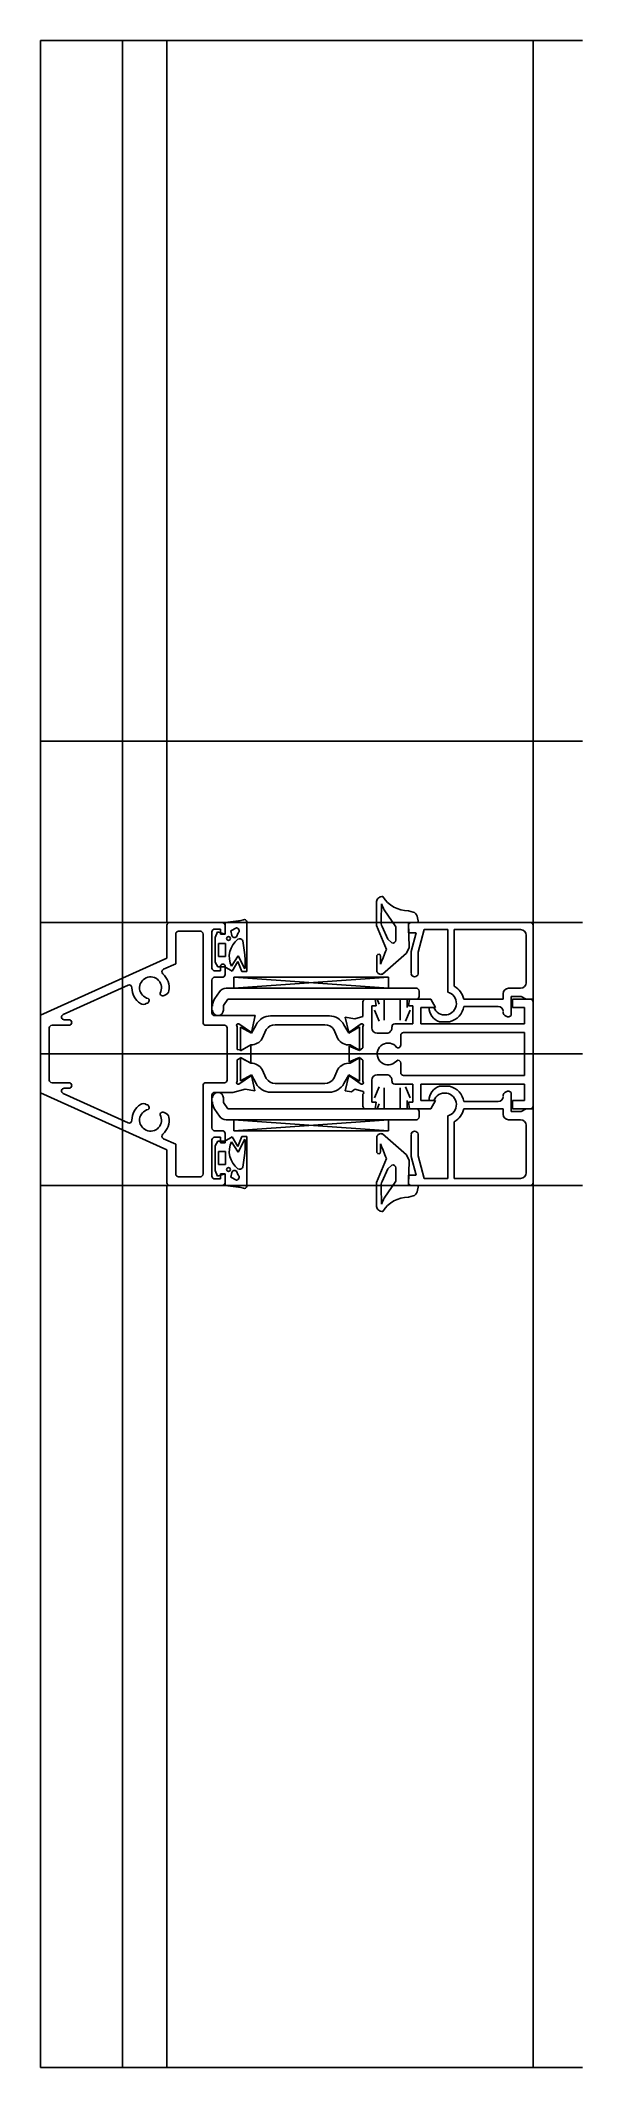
# Model space of a CAD drawing. Extents: x -13 to 86, y -185 to 185.
import ezdxf

# ---------------------------------------------------------------- set-up
doc = ezdxf.new("R2010")
doc.units = 0
doc.layers.get('0').update_dxf_attribs({"linetype": 'CONTINUOUS'})

msp = doc.modelspace()

# ---------------------------------------------------------------- linework, layer by layer
at = {"linetype": 'CONTINUOUS'}
for p, q in [((86, 185.02), (-13, 185.02)), ((-13, 185.02), (-13, -185.02)), ((-13, 185.02), (-13, -185.02)), ((2, -185.02), (2, 185.02)), ((10.1, 24), (10.1, 185.02)), ((77, -185.02), (77, 185.02)), ((77, 24), (77, 185.02)), ((86, 57.1), (-13, 57.1)), ((48.4, 27.82), (48.4, 23.48)), ((49.2, 24.28), (49.29, 27.42)), ((49.8, 26.3), (51.9, 23.23)), ((55.06, 25.92), (54.19, 26.16)), ((86, 24), (-13, 24)), ((10.1, 23.5), (10.1, 17.5)), ((20.2, 24), (10.6, 24)), ((12.2, 22.4), (16.2, 22.4)), ((18.3, 15.7), (18.3, 22.3)), ((18.8, 22.8), (19.9, 22.8)), ((19.32, 22.28), (18.9, 21.26)), ((20.7, 21.9), (19.32, 22.28)), ((19.9, 22.8), (19.9, 21.9)), ((23.14, 24.3), (20.7, 24.01)), ((20.7, 24.01), (20.7, 21.9)), ((20.7, 21.9), (20.7, 23.5)), ((21.79, 22.46), (22.77, 23.03)), ((21.96, 21.63), (21.79, 22.46)), ((24.7, 15.04), (24.7, 24.13)), ((48.4, 23.48), (50.19, 19.06)), ((50.45, 20.94), (49.42, 23.28)), ((51.9, 23.23), (51.9, 20.75)), ((54.36, 19.46), (54.19, 24)), ((54.19, 24), (56.05, 24)), ((54.2, 23.5), (54.2, 22.1)), ((76.5, 24), (54.7, 24)), ((56.05, 24), (55.78, 25.18)), ((56, 18.57), (57.11, 22.7)), ((57.11, 22.7), (61.39, 22.7)), ((61.39, 22.7), (61.39, 11.31)), ((62.59, 12.36), (62.59, 22.7)), ((62.59, 22.7), (74.7, 22.7)), ((77, 10), (77, 23.5)), ((11.7, 16.47), (11.7, 21.9)), ((16.7, 21.9), (16.7, 5.75)), ((18.9, 21.26), (18.9, 16.74)), ((19.5, 17.8), (19.5, 20.2)), ((19.5, 20.2), (20.8, 20.2)), ((19.9, 21.9), (20.7, 21.9)), ((20.8, 20.2), (20.8, 17.8)), ((23.13, 22.12), (22.8, 21.38)), ((23.94, 20.69), (24.3, 18.12)), ((51.2, 20.29), (50.45, 20.94)), ((53.87, 18.41), (54.36, 19.46)), ((54.2, 22.1), (55.6, 22.1)), ((55.6, 22.1), (54.7, 18.74)), ((54.7, 18.74), (54.7, 14.67)), ((56, 14.63), (56, 18.57)), ((75.7, 21.7), (75.7, 13)), ((10.1, 17.5), (-13, 7.1)), ((9.46, 15.46), (11.7, 16.47)), ((19.9, 15.2), (18.8, 15.2)), ((18.9, 16.74), (19.39, 15.9)), ((19.39, 15.9), (20.64, 15.9)), ((20.8, 17.8), (19.5, 17.8)), ((19.9, 16.1), (19.9, 15.2)), ((20.64, 15.9), (21.98, 15.15)), ((20.7, 14.5), (20.7, 16.1)), ((23.12, 17.93), (21.89, 16.01)), ((21.98, 15.15), (23.07, 16.91)), ((23.07, 16.91), (23.77, 15.04)), ((24.33, 15.53), (23.12, 17.93)), ((23.77, 15.04), (24.7, 15.04)), ((48.44, 18), (48.44, 15.08)), ((49.13, 16.39), (49.11, 17.88)), ((49.47, 14.6), (53.87, 18.41)), ((-8.87, 7.21), (2.99, 12.55)), ((18.3, 7.5), (18.3, 13.5)), ((18.8, 14), (20.2, 14)), ((19.7, 11.36), (18.85, 10.15)), ((55.65, 12), (20.93, 12)), ((22.29, 14), (50.59, 14)), ((22.29, 12), (50.59, 14)), ((50.59, 12), (22.29, 14)), ((22.29, 12), (22.29, 14)), ((22.29, 14), (50.59, 14)), ((50.59, 14), (50.59, 12)), ((56.15, 10.5), (56.15, 11.5)), ((74.7, 12), (72.5, 12)), ((20.4, 8.87), (21.19, 10)), ((20.4, 8), (20.4, 8.87)), ((20.4, 8), (20.4, 8.87)), ((21.19, 10), (55.65, 10)), ((45.9, 9.5), (45.9, 6.84)), ((48.1, 10), (46.4, 10)), ((47.5, 4.8), (47.5, 8.8)), ((47.5, 8.8), (48.3, 8.8)), ((48, 8), (48.84, 6.01)), ((48.3, 8.8), (48.1, 10)), ((48.5, 10), (48.88, 9.08)), ((49.8, 6.2), (49.8, 10)), ((49.8, 6.2), (49.8, 10)), ((52.7, 10), (52.7, 6.2)), ((53.66, 6.01), (54.5, 8)), ((53.66, 6.01), (54.5, 8)), ((54, 8.5), (54, 10)), ((54, 8.5), (54, 10)), ((54.4, 10), (54.2, 8.8)), ((54.2, 8.8), (55, 8.8)), ((58.28, 10), (54.4, 10)), ((55, 8.8), (55, 5.5)), ((56.5, 5.5), (56.5, 8.5)), ((56.5, 8.5), (59.15, 8.5)), ((58.85, 8.5), (58, 8.5)), ((59.15, 8.5), (58.28, 10)), ((71.5, 10), (64.33, 10)), ((64.35, 8.7), (70.6, 8.7)), ((71.5, 11), (71.5, 10)), ((73, 7.03), (73, 10.5)), ((73, 10.5), (74.79, 10.5)), ((76.5, 10), (73.19, 10)), ((73.19, 10), (73.19, 8.5)), ((73.19, 8.5), (75.4, 8.5)), ((74.79, 10.5), (75.7, 10)), ((75.4, 8.5), (75.4, 5.5)), ((75.7, 10), (77, 10)), ((77, -9.5), (77, 9.5)), ((-13, 7.1), (-13, -7.1)), ((-11.4, -4.75), (-11.4, 4.75)), ((-10.9, 5.25), (-7.8, 5.25)), ((-7.8, 6.25), (-8.66, 6.25)), ((17.2, 5.25), (20.6, 5.25)), ((26.23, 7), (18.8, 7)), ((21.1, 4.75), (21.1, -4.75)), ((22.9, 0.8), (22.9, 5.04)), ((23.21, 5.53), (25.55, 3.93)), ((25.53, 3.79), (23.51, 4.9)), ((23.51, 4.9), (23.51, 0.6)), ((26.39, 5.35), (25.53, 3.79)), ((25.55, 3.93), (26.23, 7)), ((27.5, 2.8), (28.23, 4.48)), ((39.76, 6.95), (29.04, 6.95)), ((29.89, 5.35), (38.91, 5.35)), ((40.58, 4.46), (41.32, 2.77)), ((43.31, 3.79), (42.41, 5.35)), ((44.44, 6.43), (42.64, 6.7)), ((42.64, 6.7), (43.3, 3.95)), ((43.3, 3.95), (45.59, 5.53)), ((45.29, 4.93), (43.31, 3.79)), ((45.9, 6.84), (44.44, 6.43)), ((45.29, 0.7), (45.29, 4.93)), ((45.9, 5.04), (45.9, 1.12)), ((50.2, 3.8), (48.5, 3.8)), ((55, 5.5), (51.7, 5.5)), ((53.3, 3.9), (75.4, 3.9)), ((75.4, 5.5), (56.5, 5.5)), ((59.88, 5.9), (61.73, 5.9)), ((75.4, 3.9), (75.4, -3.9)), ((-13, 0), (86, 0)), ((23.73, 0.73), (22.9, 0.8)), ((23.51, 0.6), (25.41, 1.65)), ((25.4, 1.65), (23.73, 0.73)), ((25.4, -1.66), (25.4, 1.65)), ((45.25, 0.62), (43.4, 1.43)), ((43.4, 1.43), (43.4, -1.43)), ((43.58, 1.66), (45.29, 0.7)), ((45.9, 1.12), (45.25, 0.62)), ((52.8, 1.65), (52.8, 3.4)), ((22.9, -1.07), (23.61, -0.68)), ((22.9, -5.04), (22.9, -1.07)), ((25.41, -1.67), (23.51, -0.62)), ((23.51, -0.62), (23.51, -4.92)), ((23.61, -0.68), (25.4, -1.66)), ((28.23, -4.49), (27.5, -2.82)), ((41.32, -2.78), (40.58, -4.47)), ((43.4, -1.43), (45.25, -0.62)), ((45.29, -0.72), (43.58, -1.67)), ((45.25, -0.62), (45.9, -1.12)), ((45.29, -4.95), (45.29, -0.72)), ((45.9, -1.12), (45.9, -5.04)), ((52.3, -1.15), (51.35, -1.81)), ((52.8, -3.4), (52.8, -1.65)), ((-13, -7.1), (10.1, -17.5)), ((-7.8, -5.25), (-10.9, -5.25)), ((2.99, -12.55), (-8.87, -7.21)), ((-8.66, -6.25), (-7.8, -6.25)), ((16.7, -5.75), (16.7, -21.9)), ((20.6, -5.25), (17.2, -5.25)), ((18.8, -7), (22.1, -7)), ((22.1, -7), (24.36, -6.43)), ((25.54, -3.92), (23.21, -5.53)), ((23.51, -4.92), (25.53, -3.8)), ((24.36, -6.43), (26.16, -6.7)), ((25.53, -3.8), (26.39, -5.37)), ((26.16, -6.7), (25.54, -3.92)), ((29.04, -6.97), (39.76, -6.97)), ((38.91, -5.37), (29.89, -5.37)), ((42.41, -5.37), (43.31, -3.8)), ((43.31, -3.95), (42.64, -6.7)), ((42.64, -6.7), (43.79, -6.89)), ((43.31, -3.8), (45.29, -4.95)), ((45.59, -5.53), (43.31, -3.95)), ((43.79, -6.89), (44.44, -6.43)), ((44.44, -6.43), (45.75, -6.8)), ((45.9, -7.36), (45.9, -9.5)), ((47.5, -8.8), (47.5, -4.8)), ((48, -8), (48.84, -6.01)), ((48.5, -3.8), (50.2, -3.8)), ((49.8, -6.2), (49.8, -10)), ((49.8, -6.2), (49.8, -10)), ((51.7, -5.5), (55, -5.5)), ((52.7, -10), (52.7, -6.2)), ((75.4, -3.9), (53.3, -3.9)), ((53.66, -6.01), (54.5, -8)), ((53.66, -6.01), (54.5, -8)), ((55, -5.5), (55, -8.8)), ((56.5, -8.5), (56.5, -5.5)), ((56.5, -5.5), (75.4, -5.5)), ((61.73, -5.9), (59.88, -5.9)), ((73, -10.5), (73, -7.03)), ((75.4, -5.5), (75.4, -8.5)), ((18.3, -13.5), (18.3, -7.5)), ((19.7, -11.36), (18.85, -10.15)), ((20.4, -8), (20.4, -8.87)), ((20.4, -8), (20.4, -8.87)), ((20.4, -8.87), (21.19, -10)), ((21.19, -10), (55.65, -10)), ((46.4, -10), (48.1, -10)), ((48.3, -8.8), (47.5, -8.8)), ((48.1, -10), (48.3, -8.8)), ((48.5, -10), (48.88, -9.08)), ((54, -8.5), (54, -10)), ((54, -8.5), (54, -10)), ((55, -8.8), (54.2, -8.8)), ((54.2, -8.8), (54.4, -10)), ((54.4, -10), (58.28, -10)), ((56.15, -10.5), (56.15, -11.5)), ((59.15, -8.5), (56.5, -8.5)), ((58, -8.5), (58.85, -8.5)), ((58.28, -10), (59.15, -8.5)), ((64.33, -10), (71.5, -10)), ((70.6, -8.7), (64.35, -8.7)), ((71.5, -10), (71.5, -11)), ((74.79, -10.5), (73, -10.5)), ((75.4, -8.5), (73.19, -8.5)), ((73.19, -8.5), (73.19, -10)), ((73.19, -10), (76.5, -10)), ((75.7, -10), (74.79, -10.5)), ((77, -10), (75.7, -10)), ((77, -23.5), (77, -10)), ((20.2, -14), (18.8, -14)), ((20.7, -16.21), (20.7, -14.5)), ((55.65, -12), (20.93, -12)), ((22.29, -12), (50.59, -14)), ((50.59, -12), (22.29, -14)), ((22.29, -12), (22.29, -14)), ((22.29, -14), (50.59, -14)), ((22.29, -14), (50.59, -14)), ((53.87, -18.41), (49.47, -14.6)), ((50.59, -14), (50.59, -12)), ((54.7, -14.67), (54.7, -18.74)), ((56, -18.57), (56, -14.63)), ((61.39, -11.31), (61.39, -22.7)), ((62.59, -22.7), (62.59, -12.36)), ((72.5, -12), (74.7, -12)), ((75.7, -13), (75.7, -21.7)), ((11.7, -16.47), (9.46, -15.46)), ((10.1, -17.5), (10.1, -23.5)), ((11.7, -21.9), (11.7, -16.47)), ((18.3, -22.3), (18.3, -15.7)), ((18.8, -15.2), (19.9, -15.2)), ((19.39, -15.9), (18.9, -16.74)), ((18.9, -16.74), (18.9, -21.26)), ((20.64, -15.9), (19.39, -15.9)), ((19.5, -20.2), (19.5, -17.8)), ((19.5, -17.8), (20.8, -17.8)), ((19.9, -15.2), (19.9, -16.21)), ((19.9, -16.21), (20.7, -16.21)), ((21.98, -15.15), (20.64, -15.9)), ((20.8, -17.8), (20.8, -20.2)), ((21.89, -16.01), (23.12, -17.93)), ((23.07, -16.91), (21.98, -15.15)), ((23.77, -15.04), (23.07, -16.91)), ((23.12, -17.93), (24.33, -15.53)), ((24.7, -15.04), (23.77, -15.04)), ((24.3, -18.12), (23.94, -20.69)), ((24.7, -24.13), (24.7, -15.04)), ((48.44, -15.08), (48.44, -18)), ((49.11, -17.88), (49.13, -16.39)), ((54.36, -19.46), (53.87, -18.41)), ((18.9, -21.26), (19.32, -22.28)), ((19.32, -22.28), (20.7, -21.9)), ((20.8, -20.2), (19.5, -20.2)), ((20.7, -21.9), (19.9, -21.9)), ((19.9, -21.9), (19.9, -22.8)), ((20.7, -21.9), (20.7, -24.01)), ((20.7, -23.5), (20.7, -21.9)), ((21.79, -22.46), (21.96, -21.63)), ((22.8, -21.38), (23.13, -22.12)), ((50.19, -19.06), (48.4, -23.48)), ((49.42, -23.28), (50.45, -20.94)), ((50.45, -20.94), (51.2, -20.29)), ((51.9, -20.75), (51.9, -23.23)), ((54.19, -24), (54.36, -19.46)), ((55.6, -22.1), (54.2, -22.1)), ((54.2, -22.1), (54.2, -23.5)), ((54.7, -18.74), (55.6, -22.1)), ((57.11, -22.7), (56, -18.57)), ((86, -24), (-13, -24)), ((10.1, -24), (10.1, -185.02)), ((10.6, -24), (20.2, -24)), ((16.2, -22.4), (12.2, -22.4)), ((19.9, -22.8), (18.8, -22.8)), ((20.7, -24.01), (23.14, -24.3)), ((22.77, -23.03), (21.79, -22.46)), ((48.4, -23.48), (48.4, -27.82)), ((49.29, -27.42), (49.2, -24.28)), ((51.9, -23.23), (49.8, -26.3)), ((56.05, -24), (54.19, -24)), ((54.7, -24), (76.5, -24)), ((55.78, -25.18), (56.05, -24)), ((61.39, -22.7), (57.11, -22.7)), ((74.7, -22.7), (62.59, -22.7)), ((77, -24), (77, -185.02)), ((54.19, -26.16), (55.06, -25.92)), ((86, -185.02), (-13, -185.02))]:
    msp.add_line(p, q, dxfattribs=at)
for centre, radius, start, end in [((49.4, 27.74), 1, 82.9118, 175.2759), ((54.55, 29.14), 5.53, 198.0939, 210.871), ((54.15, 31.61), 5.45, 211.898, 270.4521), ((54.81, 24.95), 1, 13.135, 75.2953), ((10.6, 23.5), 0.5, 90, 180), ((12.2, 21.9), 0.5, 90, 180), ((16.2, 21.9), 0.5, 0, 90), ((18.8, 22.3), 0.5, 90, 180), ((20.2, 23.5), 0.5, 0, 90), ((22.76, 22.5), 0.53, 314.1813, 88.9866), ((22.95, 27.21), 2.92, 273.7925, 292.1967), ((24.24, 24.09), 0.46, 4.7639, 114.6137), ((50.41, 24.02), 1.24, 168.0223, 216.7926), ((54.7, 23.5), 0.5, 90, 180), ((74.7, 21.7), 1, 0, 90), ((76.5, 23.5), 0.5, 0, 90), ((21.35, 21.09), 0.35, 0, 180), ((21.35, 21.09), 0.35, 180, 360), ((25.46, 17.76), 3.98, 126.9828, 206.0961), ((22.45, 21.74), 0.5, 192.2133, 314.6387), ((23.38, 20.39), 0.63, 28.0436, 119.8917), ((85.28, 3.58), 38.35, 156.2003, 160.4932), ((51.4, 20.75), 0.5, 246.4214, 0.1998), ((9.67, 15.01), 0.5, 114.7776, 228.769), ((18.8, 15.7), 0.5, 180, 270), ((20.3, 16.01), 0.41, 12.6804, 167.3196), ((13.79, 16.7), 10.61, 353.6525, 7.6748), ((48.76, 17.86), 0.35, 3.3449, 156.3466), ((49.17, 15.31), 0.77, 197.4614, 292.5657), ((3.2, 12.1), 0.5, 359.2831, 114.8395), ((7.1, 12.07), 3.4, 179.7078, 237.0365), ((7.1, 12.08), 2, 330.4792, 257.888), ((7.1, 12.07), 3.4, 351.32, 48.7661), ((9.47, 11.71), 1, 282.0638, 351.4938), ((18.8, 13.5), 0.5, 90, 180), ((20.93, 10.5), 1.5, 89.9612, 145.017), ((20.2, 14.5), 0.5, 270, 0), ((55.35, 14.76), 0.66, 188.2218, 348.2534), ((55.65, 11.5), 0.5, 0, 90), ((60.84, 9.25), 2.13, 200.6574, 75.1208), ((60.9, 9.29), 3.5, 11.6376, 61.1643), ((72.5, 11), 1, 90, 180), ((74.7, 13), 1, 270, 0), ((5.79, 10.06), 1, 237.2349, 306.7842), ((6.34, 9.76), 0.5, 276.1925, 46.5383), ((9.34, 11.1), 0.5, 180.7524, 312.8504), ((18.8, 7.5), 0.5, 180, 270), ((20.9, 8.72), 2.5, 145.0841, 180.2078), ((19.4, 8), 1, 180, 0), ((46.4, 9.5), 0.5, 90, 180), ((55.65, 10.5), 0.5, 270, 0), ((60.6, 8.4), 2.6, 177.7712, 253.9685), ((60.9, 9.3), 3.5, 283.6856, 350.1186), ((70.6, 7.8), 0.9, 0, 90), ((72.4, 7.7), 0.9, 180.0522, 311.8103), ((76.5, 9.5), 0.5, 0, 90), ((-10.9, 4.75), 0.5, 90, 180), ((-8.67, 6.75), 0.5, 113.012, 271.6661), ((-7.8, 5.75), 0.5, 0, 90), ((-7.8, 5.75), 0.5, 270, 0), ((17.2, 5.75), 0.5, 180, 270), ((20.6, 4.75), 0.5, 0, 90), ((23.12, 5.24), 0.3, 72.5797, 222.7811), ((29.04, 3.95), 3, 90.063, 152.1819), ((29.88, 3.35), 2, 89.7192, 145.5985), ((38.92, 3.35), 2, 33.7104, 90.1803), ((39.76, 3.95), 3, 27.8181, 89.937), ((45.68, 5.24), 0.3, 317.2189, 107.4203), ((48.5, 4.8), 1, 180, 270), ((50.2, 4.8), 1, 270.0867, 7.4697), ((51.7, 5), 0.5, 89.4353, 188.0507), ((53.3, 3.4), 0.5, 90, 180), ((25.4, 4.15), 2.5, 270.3252, 327.3175), ((43.4, 4.15), 2.5, 213.6052, 274.0788), ((50.5, 0), 2, 48.6177, 295.2191), ((52.3, 1.64), 0.5, 196.2161, 1.1883), ((25.4, -4.17), 2.5, 32.6825, 89.6748), ((43.4, -4.16), 2.5, 85.9212, 146.3948), ((52.3, -1.65), 0.5, 0, 90), ((53.3, -3.4), 0.5, 180, 270), ((-10.9, -4.75), 0.5, 180, 270), ((-8.67, -6.75), 0.5, 88.3339, 246.988), ((-7.8, -5.75), 0.5, 0, 90), ((-7.8, -5.75), 0.5, 270, 0), ((17.2, -5.75), 0.5, 90, 180), ((18.8, -7.5), 0.5, 90, 180), ((19.4, -8), 1, 0, 180), ((20.6, -4.75), 0.5, 270, 0), ((23.12, -5.24), 0.3, 137.2189, 287.4203), ((29.04, -3.97), 3, 207.8181, 269.937), ((29.89, -3.37), 2, 214.0557, 270.0863), ((38.91, -3.37), 2, 270.0094, 326.633), ((39.76, -3.97), 3, 270.063, 332.1819), ((45.68, -5.24), 0.3, 252.5797, 42.7811), ((45.75, -7.1), 0.3, 299.9264, 90.0638), ((48.5, -4.8), 1, 90, 180), ((50.2, -4.8), 1, 352.5303, 89.9133), ((51.7, -5), 0.5, 171.9493, 270.5647), ((60.6, -8.4), 2.6, 106.0315, 182.2288), ((60.84, -9.25), 2.13, 284.8792, 159.3426), ((60.9, -9.3), 3.5, 9.8814, 76.3144), ((72.4, -7.7), 0.9, 48.1897, 179.9478), ((7.1, -12.07), 3.4, 122.9635, 180.2922), ((7.1, -12.08), 2, 102.112, 29.5208), ((5.79, -10.06), 1, 53.2158, 122.7651), ((6.34, -9.76), 0.5, 313.4617, 83.8075), ((9.34, -11.1), 0.5, 47.1496, 179.2476), ((9.47, -11.71), 1, 8.5062, 77.9362), ((20.9, -8.72), 2.5, 179.7922, 214.9159), ((46.4, -9.5), 0.5, 180, 270), ((55.65, -10.5), 0.5, 0, 90), ((60.9, -9.29), 3.5, 298.8357, 348.3624), ((70.6, -7.8), 0.9, 270, 0), ((72.5, -11), 1, 180, 270), ((76.5, -9.5), 0.5, 270, 0), ((3.2, -12.1), 0.5, 245.1605, 0.7169), ((9.67, -15.01), 0.5, 131.231, 245.2224), ((7.1, -12.07), 3.4, 311.2339, 8.68), ((18.8, -13.5), 0.5, 180, 270), ((20.93, -10.5), 1.5, 214.983, 270.0388), ((20.2, -14.5), 0.5, 0, 90), ((49.17, -15.31), 0.77, 67.4343, 162.5386), ((55.35, -14.76), 0.66, 11.7466, 171.7782), ((55.65, -11.5), 0.5, 270, 0), ((74.7, -13), 1, 0, 90), ((18.8, -15.7), 0.5, 90, 180), ((25.46, -17.76), 3.98, 153.9039, 233.0172), ((13.79, -16.7), 10.61, 352.3252, 6.3475), ((48.76, -17.86), 0.35, 203.6534, 356.6551), ((85.28, -3.58), 38.35, 199.5068, 203.7997), ((12.2, -21.9), 0.5, 180, 270), ((16.2, -21.9), 0.5, 270, 0), ((21.35, -21.09), 0.35, 0, 180), ((21.35, -21.09), 0.35, 180, 360), ((22.45, -21.74), 0.5, 45.3613, 167.7867), ((22.76, -22.5), 0.53, 271.0134, 45.8187), ((23.38, -20.39), 0.63, 240.1083, 331.9564), ((51.4, -20.75), 0.5, 359.8002, 113.5786), ((74.7, -21.7), 1, 270, 0), ((10.6, -23.5), 0.5, 180, 270), ((18.8, -22.3), 0.5, 180, 270), ((20.2, -23.5), 0.5, 270, 0), ((22.95, -27.21), 2.92, 67.8033, 86.2075), ((24.24, -24.09), 0.46, 245.3863, 355.2361), ((50.41, -24.02), 1.24, 143.2074, 191.9777), ((54.7, -23.5), 0.5, 180, 270), ((54.81, -24.95), 1, 284.7047, 346.865), ((76.5, -23.5), 0.5, 270, 0), ((49.4, -27.74), 1, 184.7241, 277.0882), ((54.55, -29.14), 5.53, 149.129, 161.9061), ((54.15, -31.61), 5.45, 89.5479, 148.102)]:
    msp.add_arc(centre, radius, start, end, dxfattribs=at)

doc.saveas('drawing.dxf')
